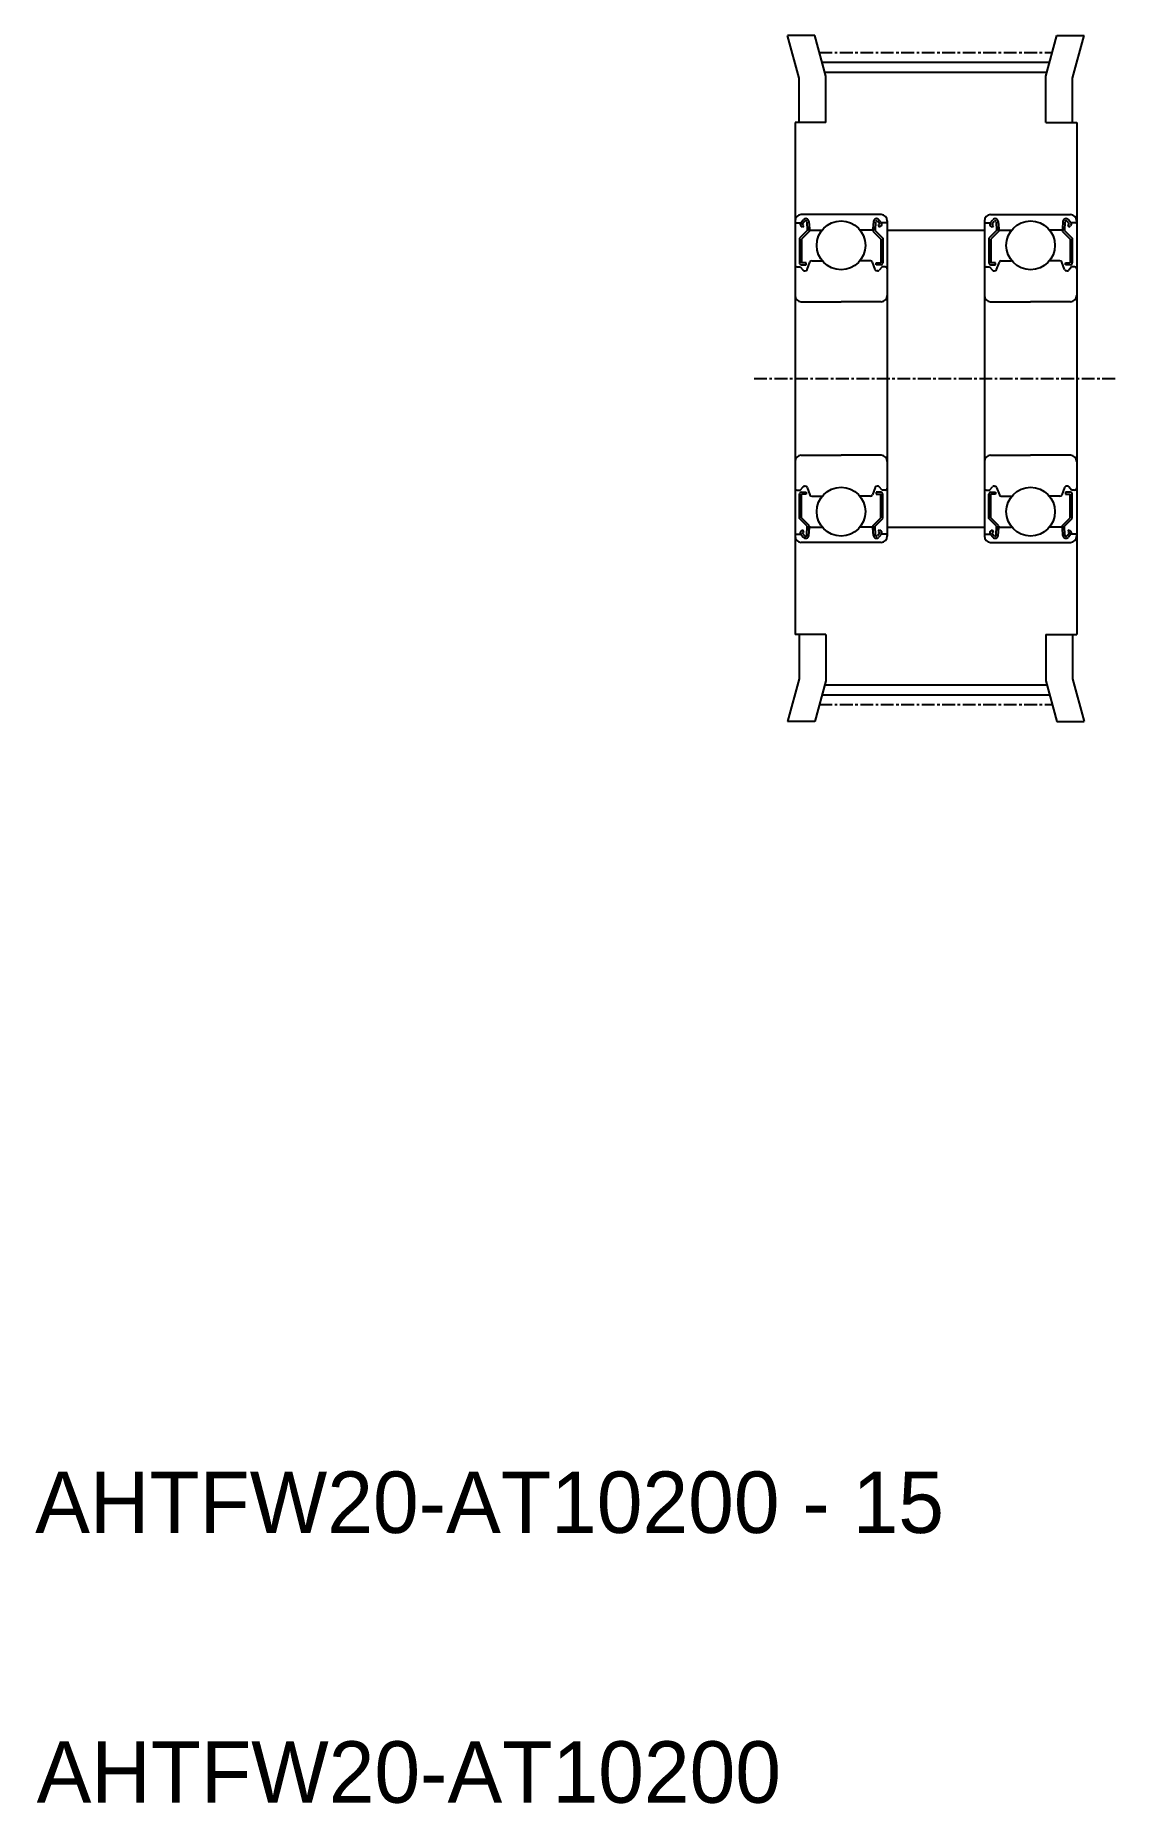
# Model space of a CAD drawing. Extents: x -286 to -180, y -87 to 85.
import ezdxf

# ---------------------------------------------------------------- set-up
doc = ezdxf.new("R2010")
doc.units = 0
doc.linetypes.add('CENTER', pattern=[2, 1.25, -0.25, 0.25, -0.25])
doc.layers.get('0').update_dxf_attribs({"linetype": 'CONTINUOUS'})
doc.layers.add('CENTER', color=1, linetype='CENTER')

# ---------------------------------------------------------------- blocks, each defined once
blk = doc.blocks.new('*U2')
at = {"color": 7, "linetype": 'CONTINUOUS'}
blk.add_text('AHTFW20-AT10200', height=6, dxfattribs=at).set_placement((-285.85, -87.15))

msp = doc.modelspace()

# ---------------------------------------------------------------- linework, layer by layer
at = {"color": 7, "linetype": 'CONTINUOUS'}
for p, q in [((-211.4, 81.23), (-212.52, 85.41)), ((-209.87, 85.41), (-212.52, 85.41)), ((-208.8, 81.44), (-209.87, 85.41)), ((-187.3, 81.44), (-186.24, 85.41)), ((-186.24, 85.41), (-183.58, 85.41)), ((-184.7, 81.23), (-183.58, 85.41)), ((-211.4, 76.91), (-211.4, 81.23)), ((-208.8, 76.91), (-208.8, 81.44)), ((-187.3, 76.91), (-187.3, 81.44)), ((-184.7, 76.91), (-184.7, 81.23)), ((-211.8, 76.91), (-211.8, 26.91)), ((-184.3, 76.91), (-184.3, 26.91)), ((-211.4, 26.91), (-211.4, 22.6)), ((-208.8, 26.91), (-208.8, 22.39)), ((-187.3, 26.91), (-187.3, 22.39)), ((-184.7, 26.91), (-184.7, 22.6)), ((-211.4, 22.6), (-212.52, 18.41)), ((-184.7, 22.6), (-183.58, 18.41)), ((-208.8, 22.39), (-209.87, 18.41)), ((-187.3, 22.39), (-186.24, 18.41)), ((-209.87, 18.41), (-212.52, 18.41)), ((-186.24, 18.41), (-183.58, 18.41))]:
    msp.add_line(p, q, dxfattribs=at)
for p, q in [((-209.17, 82.81), (-186.93, 82.81)), ((-208.9, 81.82), (-187.2, 81.82)), ((-208.8, 76.91), (-211.8, 76.91)), ((-187.3, 76.91), (-184.3, 76.91)), ((-211.24, 67.11), (-210.99, 67.41)), ((-207.3, 67.91), (-211.2, 67.91)), ((-203.4, 67.91), (-207.3, 67.91)), ((-203.36, 67.11), (-203.61, 67.41)), ((-192.74, 67.11), (-192.49, 67.41)), ((-192.7, 67.91), (-188.8, 67.91)), ((-188.8, 67.91), (-184.9, 67.91)), ((-184.86, 67.11), (-185.11, 67.41)), ((-211.7, 67.11), (-211.24, 67.11)), ((-210.62, 66.35), (-211.37, 65.6)), ((-211.06, 66.7), (-211.22, 66.83)), ((-210.42, 66.26), (-211.17, 65.51)), ((-211.09, 66.98), (-210.84, 67.28)), ((-210.93, 66.86), (-211.09, 66.98)), ((-211.06, 66.7), (-210.93, 66.86)), ((-210.66, 67.22), (-210.62, 66.35)), ((-210.46, 67.24), (-210.4, 66.51)), ((-210.42, 66.73), (-210.42, 66.26)), ((-210.3, 66.41), (-209.15, 66.41)), ((-204.3, 66.41), (-205.45, 66.41)), ((-204.14, 67.24), (-204.2, 66.51)), ((-204.18, 66.73), (-204.18, 66.26)), ((-204.18, 66.26), (-203.43, 65.51)), ((-203.94, 67.22), (-203.98, 66.35)), ((-203.98, 66.35), (-203.23, 65.6)), ((-203.51, 66.98), (-203.76, 67.28)), ((-203.67, 66.86), (-203.51, 66.98)), ((-203.54, 66.7), (-203.67, 66.86)), ((-203.54, 66.7), (-203.39, 66.83)), ((-202.9, 67.11), (-203.36, 67.11)), ((-202.8, 67.31), (-202.8, 36.51)), ((-202.8, 66.41), (-193.3, 66.41)), ((-193.3, 67.31), (-193.3, 36.51)), ((-193.2, 67.11), (-192.74, 67.11)), ((-192.12, 66.35), (-192.87, 65.6)), ((-192.56, 66.7), (-192.72, 66.83)), ((-191.92, 66.26), (-192.67, 65.51)), ((-192.59, 66.98), (-192.34, 67.28)), ((-192.43, 66.86), (-192.59, 66.98)), ((-192.56, 66.7), (-192.43, 66.86)), ((-192.16, 67.22), (-192.12, 66.35)), ((-191.96, 67.24), (-191.9, 66.51)), ((-191.92, 66.73), (-191.92, 66.26)), ((-191.8, 66.41), (-190.65, 66.41)), ((-185.8, 66.41), (-186.95, 66.41)), ((-185.64, 67.24), (-185.7, 66.51)), ((-185.68, 66.73), (-185.68, 66.26)), ((-185.68, 66.26), (-184.93, 65.51)), ((-185.44, 67.22), (-185.48, 66.35)), ((-185.48, 66.35), (-184.73, 65.6)), ((-185.01, 66.98), (-185.26, 67.28)), ((-185.17, 66.86), (-185.01, 66.98)), ((-185.04, 66.7), (-185.17, 66.86)), ((-185.04, 66.7), (-184.89, 66.83)), ((-184.4, 67.11), (-184.86, 67.11)), ((-211.37, 65.6), (-211.37, 63.21)), ((-211.17, 65.51), (-211.17, 63.21)), ((-203.43, 65.51), (-203.43, 63.21)), ((-203.23, 65.6), (-203.23, 63.21)), ((-192.87, 65.6), (-192.87, 63.21)), ((-192.67, 65.51), (-192.67, 63.21)), ((-184.93, 65.51), (-184.93, 63.21)), ((-184.73, 65.6), (-184.73, 63.21)), ((-211.6, 62.81), (-211.3, 62.81)), ((-211.3, 62.81), (-211.02, 62.49)), ((-210.72, 63.21), (-211.17, 63.21)), ((-211.17, 63.01), (-210.72, 63.01)), ((-210.87, 62.41), (-210.81, 62.41)), ((-210.72, 63.01), (-210.72, 63.21)), ((-210.62, 62.55), (-210.35, 63.28)), ((-210.16, 63.41), (-209.15, 63.41)), ((-204.44, 63.41), (-205.45, 63.41)), ((-203.98, 62.55), (-204.25, 63.28)), ((-203.88, 63.21), (-203.43, 63.21)), ((-203.88, 63.01), (-203.88, 63.21)), ((-203.43, 63.01), (-203.88, 63.01)), ((-203.73, 62.41), (-203.79, 62.41)), ((-203.3, 62.81), (-203.58, 62.49)), ((-203, 62.81), (-203.3, 62.81)), ((-193.1, 62.81), (-192.8, 62.81)), ((-192.8, 62.81), (-192.52, 62.49)), ((-192.22, 63.21), (-192.67, 63.21)), ((-192.67, 63.01), (-192.22, 63.01)), ((-192.37, 62.41), (-192.31, 62.41)), ((-192.22, 63.01), (-192.22, 63.21)), ((-192.12, 62.55), (-191.85, 63.28)), ((-191.66, 63.41), (-190.65, 63.41)), ((-185.94, 63.41), (-186.95, 63.41)), ((-185.48, 62.55), (-185.75, 63.28)), ((-185.38, 63.01), (-185.38, 63.21)), ((-185.38, 63.21), (-184.93, 63.21)), ((-184.93, 63.01), (-185.38, 63.01)), ((-185.23, 62.41), (-185.29, 62.41)), ((-184.8, 62.81), (-185.08, 62.49)), ((-184.5, 62.81), (-184.8, 62.81)), ((-211.2, 59.41), (-207.3, 59.41)), ((-203.4, 59.41), (-207.3, 59.41)), ((-192.7, 59.41), (-188.8, 59.41)), ((-184.9, 59.41), (-188.8, 59.41)), ((-211.2, 44.41), (-207.3, 44.41)), ((-203.4, 44.41), (-207.3, 44.41)), ((-192.7, 44.41), (-188.8, 44.41)), ((-184.9, 44.41), (-188.8, 44.41)), ((-211.6, 41.01), (-211.3, 41.01)), ((-211.37, 38.23), (-211.37, 40.61)), ((-211.3, 41.01), (-211.02, 41.34)), ((-211.17, 40.81), (-210.72, 40.81)), ((-211.17, 38.31), (-211.17, 40.61)), ((-210.72, 40.61), (-211.17, 40.61)), ((-210.87, 41.41), (-210.81, 41.41)), ((-210.72, 40.81), (-210.72, 40.61)), ((-210.62, 41.28), (-210.35, 40.55)), ((-210.16, 40.41), (-209.15, 40.41)), ((-204.44, 40.41), (-205.45, 40.41)), ((-203.98, 41.28), (-204.25, 40.55)), ((-203.88, 40.81), (-203.88, 40.61)), ((-203.43, 40.81), (-203.88, 40.81)), ((-203.88, 40.61), (-203.43, 40.61)), ((-203.73, 41.41), (-203.79, 41.41)), ((-203.3, 41.01), (-203.58, 41.34)), ((-203.43, 38.31), (-203.43, 40.61)), ((-203, 41.01), (-203.3, 41.01)), ((-203.23, 38.23), (-203.23, 40.61)), ((-193.1, 41.01), (-192.8, 41.01)), ((-192.87, 38.23), (-192.87, 40.61)), ((-192.8, 41.01), (-192.52, 41.34)), ((-192.67, 40.81), (-192.22, 40.81)), ((-192.67, 38.31), (-192.67, 40.61)), ((-192.22, 40.61), (-192.67, 40.61)), ((-192.37, 41.41), (-192.31, 41.41)), ((-192.22, 40.81), (-192.22, 40.61)), ((-192.12, 41.28), (-191.85, 40.55)), ((-191.66, 40.41), (-190.65, 40.41)), ((-185.94, 40.41), (-186.95, 40.41)), ((-185.48, 41.28), (-185.75, 40.55)), ((-185.38, 40.81), (-185.38, 40.61)), ((-184.93, 40.81), (-185.38, 40.81)), ((-185.38, 40.61), (-184.93, 40.61)), ((-185.23, 41.41), (-185.29, 41.41)), ((-184.8, 41.01), (-185.08, 41.34)), ((-184.93, 38.31), (-184.93, 40.61)), ((-184.5, 41.01), (-184.8, 41.01)), ((-184.73, 38.23), (-184.73, 40.61)), ((-210.62, 37.48), (-211.37, 38.23)), ((-210.42, 37.56), (-211.17, 38.31)), ((-204.18, 37.56), (-203.43, 38.31)), ((-203.98, 37.48), (-203.23, 38.23)), ((-192.12, 37.48), (-192.87, 38.23)), ((-191.92, 37.56), (-192.67, 38.31)), ((-185.68, 37.56), (-184.93, 38.31)), ((-185.48, 37.48), (-184.73, 38.23)), ((-211.7, 36.71), (-211.24, 36.71)), ((-211.24, 36.71), (-210.99, 36.42)), ((-211.06, 37.12), (-211.22, 37)), ((-210.93, 36.97), (-211.09, 36.84)), ((-211.09, 36.84), (-210.84, 36.54)), ((-211.06, 37.12), (-210.93, 36.97)), ((-210.66, 36.6), (-210.62, 37.48)), ((-210.46, 36.58), (-210.4, 37.32)), ((-210.42, 37.09), (-210.42, 37.56)), ((-210.3, 37.41), (-209.15, 37.41)), ((-204.3, 37.41), (-205.45, 37.41)), ((-204.14, 36.58), (-204.2, 37.32)), ((-204.18, 37.09), (-204.18, 37.56)), ((-203.94, 36.6), (-203.98, 37.48)), ((-203.51, 36.84), (-203.76, 36.54)), ((-203.54, 37.12), (-203.67, 36.97)), ((-203.67, 36.97), (-203.51, 36.84)), ((-203.36, 36.71), (-203.61, 36.42)), ((-203.54, 37.12), (-203.39, 37)), ((-202.9, 36.71), (-203.36, 36.71)), ((-202.8, 37.41), (-193.3, 37.41)), ((-193.2, 36.71), (-192.74, 36.71)), ((-192.74, 36.71), (-192.49, 36.42)), ((-192.56, 37.12), (-192.72, 37)), ((-192.43, 36.97), (-192.59, 36.84)), ((-192.59, 36.84), (-192.34, 36.54)), ((-192.56, 37.12), (-192.43, 36.97)), ((-192.16, 36.6), (-192.12, 37.48)), ((-191.96, 36.58), (-191.9, 37.32)), ((-191.92, 37.09), (-191.92, 37.56)), ((-191.8, 37.41), (-190.65, 37.41)), ((-185.8, 37.41), (-186.95, 37.41)), ((-185.64, 36.58), (-185.7, 37.32)), ((-185.68, 37.09), (-185.68, 37.56)), ((-185.44, 36.6), (-185.48, 37.48)), ((-185.01, 36.84), (-185.26, 36.54)), ((-185.04, 37.12), (-185.17, 36.97)), ((-185.17, 36.97), (-185.01, 36.84)), ((-184.86, 36.71), (-185.11, 36.42)), ((-185.04, 37.12), (-184.89, 37)), ((-184.4, 36.71), (-184.86, 36.71)), ((-207.3, 35.91), (-211.2, 35.91)), ((-203.4, 35.91), (-207.3, 35.91)), ((-192.7, 35.91), (-188.8, 35.91)), ((-188.8, 35.91), (-184.9, 35.91)), ((-208.8, 26.91), (-211.8, 26.91)), ((-187.3, 26.91), (-184.3, 26.91)), ((-209.17, 21.01), (-186.93, 21.01)), ((-208.9, 22.01), (-187.2, 22.01))]:
    msp.add_line(p, q)
for centre in [(-207.3, 64.91), (-188.8, 64.91), (-207.3, 38.91), (-188.8, 38.91)]:
    msp.add_circle(centre, 2.38)
for centre, radius, start, end in [((-211.2, 67.31), 0.6, 90, 180), ((-210.76, 67.22), 0.3, 4.9968, 140.0002), ((-203.84, 67.22), 0.3, 39.9998, 175.0032), ((-203.4, 67.31), 0.6, 360, 90), ((-192.7, 67.31), 0.6, 90, 180), ((-192.26, 67.22), 0.3, 4.9968, 140.0002), ((-185.34, 67.22), 0.3, 39.9998, 175.0032), ((-184.9, 67.31), 0.6, 0, 90), ((-211.7, 67.21), 0.1, 180, 270), ((-211.09, 66.99), 0.2, 140.0002, 230.0848), ((-210.76, 67.22), 0.1, 2.8198, 140.0033), ((-210.3, 66.51), 0.1, 184.9968, 269.9995), ((-204.3, 66.51), 0.1, 270.0005, 355.0032), ((-203.84, 67.22), 0.1, 39.9967, 177.1802), ((-203.51, 66.99), 0.2, 309.9152, 39.9998), ((-202.9, 67.21), 0.1, 270, 0), ((-193.2, 67.21), 0.1, 180, 270), ((-192.59, 66.99), 0.2, 140.0002, 230.0848), ((-192.26, 67.22), 0.1, 2.8198, 140.0033), ((-191.8, 66.51), 0.1, 184.9968, 269.9995), ((-185.8, 66.51), 0.1, 270.0005, 355.0032), ((-185.34, 67.22), 0.1, 39.9967, 177.1802), ((-185.01, 66.99), 0.2, 309.9152, 39.9998), ((-184.4, 67.21), 0.1, 270, 0), ((-211.6, 62.61), 0.2, 90, 180), ((-211.17, 63.21), 0.2, 180, 270), ((-210.87, 62.61), 0.2, 219.9962, 270), ((-210.81, 62.61), 0.2, 270, 339.9919), ((-210.16, 63.21), 0.2, 90, 159.9919), ((-204.44, 63.21), 0.2, 20.0081, 90), ((-203.79, 62.61), 0.2, 200.0081, 270), ((-203.73, 62.61), 0.2, 270, 320.0038), ((-203.43, 63.21), 0.2, 270, 0), ((-203, 62.61), 0.2, 0, 90), ((-193.1, 62.61), 0.2, 90, 180), ((-192.67, 63.21), 0.2, 180, 270), ((-192.37, 62.61), 0.2, 219.9962, 270), ((-192.31, 62.61), 0.2, 270, 339.9919), ((-191.66, 63.21), 0.2, 90, 159.9919), ((-185.94, 63.21), 0.2, 20.0081, 90), ((-185.29, 62.61), 0.2, 200.0081, 270), ((-185.23, 62.61), 0.2, 270, 320.0038), ((-184.93, 63.21), 0.2, 270, 0), ((-184.5, 62.61), 0.2, 0, 90), ((-211.2, 60.01), 0.6, 180, 270), ((-203.4, 60.01), 0.6, 270, 360), ((-192.7, 60.01), 0.6, 180, 270), ((-184.9, 60.01), 0.6, 270, 0), ((-211.2, 43.81), 0.6, 90, 180), ((-203.4, 43.81), 0.6, 0, 90), ((-192.7, 43.81), 0.6, 90, 180), ((-184.9, 43.81), 0.6, 360, 90), ((-211.6, 41.21), 0.2, 180, 270), ((-211.17, 40.61), 0.2, 90, 180), ((-210.87, 41.21), 0.2, 90, 140.0038), ((-210.81, 41.21), 0.2, 20.0081, 90), ((-210.16, 40.61), 0.2, 200.0081, 270), ((-204.44, 40.61), 0.2, 270, 339.9919), ((-203.79, 41.21), 0.2, 90, 159.9919), ((-203.73, 41.21), 0.2, 39.9962, 90), ((-203.43, 40.61), 0.2, 0, 90), ((-203, 41.21), 0.2, 270, 0), ((-193.1, 41.21), 0.2, 180, 270), ((-192.67, 40.61), 0.2, 90, 180), ((-192.37, 41.21), 0.2, 90, 140.0038), ((-192.31, 41.21), 0.2, 20.0081, 90), ((-191.66, 40.61), 0.2, 200.0081, 270), ((-185.94, 40.61), 0.2, 270, 339.9919), ((-185.29, 41.21), 0.2, 90, 159.9919), ((-185.23, 41.21), 0.2, 39.9962, 90), ((-184.93, 40.61), 0.2, 0, 90), ((-184.5, 41.21), 0.2, 270, 0), ((-211.7, 36.61), 0.1, 90, 180), ((-211.2, 36.51), 0.6, 180, 270), ((-211.09, 36.84), 0.2, 129.9152, 219.9998), ((-210.76, 36.61), 0.3, 219.9998, 355.0032), ((-210.76, 36.61), 0.1, 219.9967, 357.1802), ((-210.3, 37.31), 0.1, 90.0005, 175.0032), ((-204.3, 37.31), 0.1, 4.9968, 89.9995), ((-203.84, 36.61), 0.3, 184.9968, 320.0002), ((-203.84, 36.61), 0.1, 182.8198, 320.0033), ((-203.4, 36.51), 0.6, 270, 0), ((-203.51, 36.84), 0.2, 320.0002, 50.0848), ((-202.9, 36.61), 0.1, 0, 90), ((-193.2, 36.61), 0.1, 90, 180), ((-192.7, 36.51), 0.6, 180, 270), ((-192.59, 36.84), 0.2, 129.9152, 219.9998), ((-192.26, 36.61), 0.3, 219.9998, 355.0032), ((-192.26, 36.61), 0.1, 219.9967, 357.1802), ((-191.8, 37.31), 0.1, 90.0005, 175.0032), ((-185.8, 37.31), 0.1, 4.9968, 89.9995), ((-185.34, 36.61), 0.3, 184.9968, 320.0002), ((-185.34, 36.61), 0.1, 182.8198, 320.0033), ((-184.9, 36.51), 0.6, 270, 360), ((-185.01, 36.84), 0.2, 320.0002, 50.0848), ((-184.4, 36.61), 0.1, 0, 90)]:
    msp.add_arc(centre, radius, start, end)
at = {"layer": 'CENTER', "color": 1, "linetype": 'CENTER'}
for p, q in [((-209.42, 83.74), (-186.68, 83.74)), ((-215.8, 51.91), (-180.3, 51.91)), ((-209.42, 20.08), (-186.68, 20.08))]:
    msp.add_line(p, q, dxfattribs=at)

# ---------------------------------------------------------------- block references
at = {"color": 7, "linetype": 'CONTINUOUS'}
msp.add_blockref('*U2', (0, 0), dxfattribs=at)

# ---------------------------------------------------------------- texts
msp.add_text('AHTFW20-AT10200 - 15', height=6, dxfattribs=at).set_placement((-285.99, -60.81))

doc.saveas('drawing.dxf')
